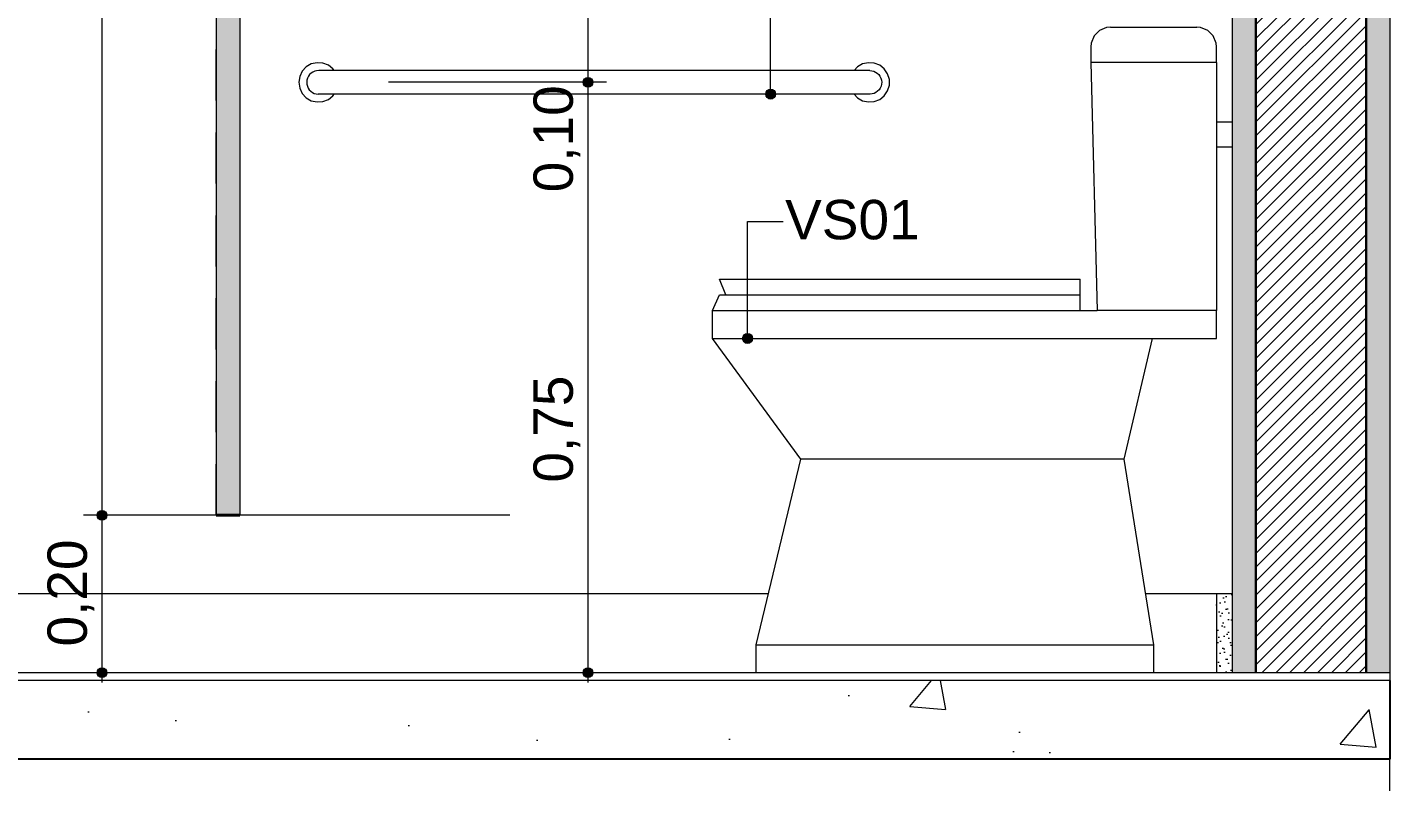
# Model space of a CAD drawing. Header units: metres. Extents: x -1.9 to 95.3, y -2.2 to 2.5.
# Drawn here: x 44.105 to 45.835, y -2.225 to -1.255 of the extents above; entities that cross this region are included whole.
import ezdxf

# ---------------------------------------------------------------- set-up
doc = ezdxf.new("R2010")
doc.units = ezdxf.units.M
doc.header["$MEASUREMENT"] = 0
for name, color, linetype in [('COTAS CORTE', 7, 'Continuous'), ('NOTAS-LAYOUT.EXEC', 7, 'Continuous'), ('PAREDE CONSTRUIR', 7, 'Continuous')]:
    doc.layers.add(name, color=color, linetype=linetype)
for name, color, linetype, lineweight, true_color in [('COTAS CORTE_Caneta_No__25', 7, 'Continuous', 13, 0x982312), ('LAJES.EST_Caneta_No__254', 7, 'Continuous', 0, 0xd1c9ad), ('LAJES.EST_Caneta_No__97', 7, 'Continuous', 13, 0x6b6b6b), ('LOUCAS-METAIS.ARQ_Caneta_No__13', 7, 'Continuous', 0, 0xaaaaaa), ('LOUCAS-METAIS.ARQ_Caneta_No__96', 7, 'Continuous', 0, 0xb6b6b6), ('PAREDE.ARQ_Caneta_No__97', 7, 'Continuous', 13, 0x6b6b6b), ('PISO - Rodapé_Caneta_No__97', 7, 'Continuous', 13, 0x6b6b6b), ('Portas Archicad_Caneta_No__97', 7, 'Continuous', 13, 0x6b6b6b)]:
    doc.layers.add(name, color=color, linetype=linetype, lineweight=lineweight, true_color=true_color)
for name, color, linetype, lineweight in [('LAJES.EST_Caneta_No__241', 7, 'Continuous', 13), ('LAJES.EST_Caneta_No__4', 7, 'Continuous', 25), ('LAJES.EST_Caneta_No__7', 7, 'Continuous', 13), ('NOTAS-LAYOUT.EXEC_Caneta_No__241', 7, 'Continuous', 13), ('NOTAS-LAYOUT.EXEC_Caneta_No__5', 7, 'Continuous', 20), ('PAREDE CONSTRUIR_Caneta_No__241', 7, 'Continuous', 13), ('PAREDE CONSTRUIR_Caneta_No__3', 7, 'Continuous', 30), ('PAREDE.ARQ_Caneta_No__1', 7, 'Continuous', 40), ('PAREDE.ARQ_Caneta_No__241', 7, 'Continuous', 13), ('PISO - Rodapé_Caneta_No__11', 7, 'Continuous', 5)]:
    doc.layers.add(name, color=color, linetype=linetype, lineweight=lineweight)
doc.styles.add('GENERATED_STYLE_1', font='arial.ttf')
doc.dimstyles.new('GENERATED_STYLE__10', dxfattribs={"dimtxt": 0.05, "dimasz": 0.02375, "dimexe": 0.18, "dimexo": 0.2532, "dimgap": 0, "dimtad": 1, "dimzin": 0, "dimdsep": 46, "dimtxsty": 'GENERATED_STYLE_1', "dimblk": 'ARROWHEAD_11', "dimblk1": 'ARROWHEAD_11', "dimblk2": 'ARROWHEAD_11', "dimcen": 0.09, "dimclrd": 256, "dimclre": 256, "dimclrt": 256, "dimadec": 0, "dimazin": 0, "dimtfac": 1, "dimtdec": 4, "dimtmove": 0, "dimatfit": 3, "dimfxl": 0, "dimtolj": 1, "dimtzin": 0, "dimarcsym": 0})
doc.dimstyles.new('GENERATED_STYLE__9', dxfattribs={"dimtxt": 0.05, "dimasz": 0.02375, "dimexe": 0.18, "dimexo": 0.517643, "dimgap": 0, "dimtad": 1, "dimzin": 0, "dimdsep": 46, "dimtxsty": 'GENERATED_STYLE_1', "dimblk": 'ARROWHEAD_11', "dimblk1": 'ARROWHEAD_11', "dimblk2": 'ARROWHEAD_11', "dimcen": 0.09, "dimclrd": 256, "dimclre": 256, "dimclrt": 256, "dimadec": 0, "dimazin": 0, "dimtfac": 1, "dimtdec": 4, "dimtmove": 0, "dimatfit": 3, "dimfxl": 0, "dimtolj": 1, "dimtzin": 0, "dimarcsym": 0})
pattern_1 = [(45, (89.848696, -2.05), (-0.0079549513, 0.0079549513), [0, -0.0075, 0, -0.01125]), (110, (89.873696, -2.05), (0.010571542, 0.0038477266), [0, -0.0055, 0, -0.0095])]

# ---------------------------------------------------------------- blocks, each defined once
blk = doc.blocks.new('*D145', base_point=(89.8487, -2.075))
at = {"layer": 'COTAS CORTE_Caneta_No__25', "linetype": 'Continuous', "lineweight": 13, "true_color": 0x982312}
for points in [[(44.1937, -1.875), (44.1942, -1.8774), (44.1955, -1.8794), (44.1975, -1.8808), (44.1999, -1.8813), (44.2023, -1.8808), (44.2044, -1.8794), (44.2057, -1.8774), (44.2062, -1.875), (44.2057, -1.8726), (44.2044, -1.8706), (44.2023, -1.8692), (44.1999, -1.8687), (44.1975, -1.8692), (44.1955, -1.8706), (44.1942, -1.8726)], [(44.1937, -2.075), (44.1942, -2.0774), (44.1955, -2.0794), (44.1975, -2.0808), (44.1999, -2.0813), (44.2023, -2.0808), (44.2044, -2.0794), (44.2057, -2.0774), (44.2062, -2.075), (44.2057, -2.0726), (44.2044, -2.0706), (44.2023, -2.0692), (44.1999, -2.0688), (44.1975, -2.0692), (44.1955, -2.0706), (44.1942, -2.0726)]]:
    blk.add_hatch(color=24, dxfattribs=at).paths.add_polyline_path(points)
at = {"layer": 'COTAS CORTE_Caneta_No__25', "color": 24, "linetype": 'Continuous', "lineweight": 13, "true_color": 0x982312}
for p, q in [((44.1937, -1.875), (44.1765, -1.875)), ((44.1999, -2.0688), (44.1999, -1.8813)), ((44.7176, -1.875), (44.2062, -1.875)), ((44.1937, -2.075), (43.6823, -2.075)), ((44.2234, -2.075), (44.2062, -2.075)), ((44.1999, -2.0875), (44.1999, -2.0813))]:
    blk.add_line(p, q, dxfattribs=at)
for centre in [(44.1999, -1.875), (44.1999, -2.075)]:
    blk.add_circle(centre, 0.00625, dxfattribs=at)
at = {"layer": 'COTAS CORTE_Caneta_No__25', "color": 24, "lineweight": 13, "true_color": 0x982312, "insert": (44.1899, -2.0417), "char_height": 0.05, "attachment_point": 7, "rotation": 90, "style": 'GENERATED_STYLE_1'}
blk.add_mtext('\\A1;{\\pql;\\fArial|b0|i0|c0|p0;\\W1.000000;0,20}', dxfattribs=at)
blk = doc.blocks.new('ARROWHEAD_11')
at = {"color": 0, "linetype": 'Continuous', "lineweight": 0}
blk.add_line((0, 0), (-1, 0), dxfattribs=at)
at = {"color": 0, "linetype": 'Continuous', "lineweight": 0, "const_width": 0.25, "flags": 128}
blk.add_lwpolyline([(-0.125, 0, 1), (0.125, 0, 1)], format="xyb", close=True, dxfattribs=at)
blk = doc.blocks.new('*D146', base_point=(89.8487, -2.075))
at = {"layer": 'COTAS CORTE_Caneta_No__25', "linetype": 'Continuous', "lineweight": 13, "true_color": 0x982312}
for points in [[(44.1937, -0.075), (44.1942, -0.0774), (44.1955, -0.0794), (44.1975, -0.0808), (44.1999, -0.0813), (44.2023, -0.0808), (44.2044, -0.0794), (44.2057, -0.0774), (44.2062, -0.075), (44.2057, -0.0726), (44.2044, -0.0706), (44.2023, -0.0692), (44.1999, -0.0688), (44.1975, -0.0692), (44.1955, -0.0706), (44.1942, -0.0726)], [(44.1937, -1.875), (44.1942, -1.8774), (44.1955, -1.8794), (44.1975, -1.8808), (44.1999, -1.8813), (44.2023, -1.8808), (44.2044, -1.8794), (44.2057, -1.8774), (44.2062, -1.875), (44.2057, -1.8726), (44.2044, -1.8706), (44.2023, -1.8692), (44.1999, -1.8688), (44.1975, -1.8692), (44.1955, -1.8706), (44.1942, -1.8726)]]:
    blk.add_hatch(color=24, dxfattribs=at).paths.add_polyline_path(points)
at = {"layer": 'COTAS CORTE_Caneta_No__25', "color": 24, "linetype": 'Continuous', "lineweight": 13, "true_color": 0x982312}
for p, q in [((44.1999, -0.0688), (44.1999, -0.0625)), ((44.1937, -0.075), (44.1765, -0.075)), ((44.1999, -1.8688), (44.1999, -0.0813)), ((44.7176, -0.075), (44.2062, -0.075))]:
    blk.add_line(p, q, dxfattribs=at)
blk.add_circle((44.1999, -0.075), 0.00625, dxfattribs=at)
at = {"layer": 'COTAS CORTE_Caneta_No__25', "color": 24, "lineweight": 13, "true_color": 0x982312, "insert": (44.1899, -1.0417), "char_height": 0.05, "attachment_point": 7, "rotation": 90, "style": 'GENERATED_STYLE_1'}
blk.add_mtext('\\A1;{\\pql;\\fArial|b0|i0|c0|p0;\\W1.000000;1,80}', dxfattribs=at)
blk = doc.blocks.new('*D151', base_point=(89.8487, -2.075))
at = {"layer": 'COTAS CORTE_Caneta_No__25', "linetype": 'Continuous', "lineweight": 13, "true_color": 0x982312}
for points in [[(44.8106, -1.325), (44.8111, -1.3274), (44.8125, -1.3294), (44.8145, -1.3308), (44.8169, -1.3313), (44.8193, -1.3308), (44.8213, -1.3294), (44.8227, -1.3274), (44.8231, -1.325), (44.8227, -1.3226), (44.8213, -1.3206), (44.8193, -1.3192), (44.8169, -1.3187), (44.8145, -1.3192), (44.8125, -1.3206), (44.8111, -1.3226)], [(44.8106, -2.075), (44.8111, -2.0774), (44.8125, -2.0794), (44.8145, -2.0808), (44.8169, -2.0813), (44.8193, -2.0808), (44.8213, -2.0794), (44.8227, -2.0774), (44.8231, -2.075), (44.8227, -2.0726), (44.8213, -2.0706), (44.8193, -2.0692), (44.8169, -2.0688), (44.8145, -2.0692), (44.8125, -2.0706), (44.8111, -2.0726)]]:
    blk.add_hatch(color=24, dxfattribs=at).paths.add_polyline_path(points)
at = {"layer": 'COTAS CORTE_Caneta_No__25', "color": 24, "linetype": 'Continuous', "lineweight": 13, "true_color": 0x982312}
for p, q in [((44.8106, -1.325), (44.5637, -1.325)), ((44.8169, -2.0688), (44.8169, -1.3313)), ((44.8403, -1.325), (44.8231, -1.325)), ((44.8106, -2.075), (44.5637, -2.075)), ((44.8403, -2.075), (44.8231, -2.075)), ((44.8169, -2.0875), (44.8169, -2.0813))]:
    blk.add_line(p, q, dxfattribs=at)
for centre in [(44.8169, -1.325), (44.8169, -2.075)]:
    blk.add_circle(centre, 0.00625, dxfattribs=at)
at = {"layer": 'COTAS CORTE_Caneta_No__25', "color": 24, "lineweight": 13, "true_color": 0x982312, "char_height": 0.05, "attachment_point": 7, "rotation": 90, "style": 'GENERATED_STYLE_1'}
for s, insert in [('\\A1;{\\pql;\\fArial|b0|i0|c0|p0;\\W1.000000;0,10}', (44.8069, -1.4647)), ('\\A1;{\\pql;\\fArial|b0|i0|c0|p0;\\W1.000000;0,75}', (44.8069, -1.8335))]:
    blk.add_mtext(s, dxfattribs=dict(at, insert=insert))
blk = doc.blocks.new('*D152', base_point=(89.8487, -2.075))
at = {"layer": 'COTAS CORTE_Caneta_No__25', "linetype": 'Continuous', "lineweight": 13, "true_color": 0x982312}
for points in [[(44.8106, -1.225), (44.8111, -1.2274), (44.8125, -1.2294), (44.8145, -1.2308), (44.8169, -1.2313), (44.8193, -1.2308), (44.8213, -1.2294), (44.8227, -1.2274), (44.8231, -1.225), (44.8227, -1.2226), (44.8213, -1.2206), (44.8193, -1.2192), (44.8169, -1.2187), (44.8145, -1.2192), (44.8125, -1.2206), (44.8111, -1.2226)], [(44.8106, -1.325), (44.8111, -1.3274), (44.8125, -1.3294), (44.8145, -1.3308), (44.8169, -1.3313), (44.8193, -1.3308), (44.8213, -1.3294), (44.8227, -1.3274), (44.8231, -1.325), (44.8227, -1.3226), (44.8213, -1.3206), (44.8193, -1.3192), (44.8169, -1.3188), (44.8145, -1.3192), (44.8125, -1.3206), (44.8111, -1.3226)]]:
    blk.add_hatch(color=24, dxfattribs=at).paths.add_polyline_path(points)
at = {"layer": 'COTAS CORTE_Caneta_No__25', "color": 24, "linetype": 'Continuous', "lineweight": 13, "true_color": 0x982312}
for p, q in [((44.8106, -1.225), (44.5637, -1.225)), ((44.8403, -1.225), (44.8231, -1.225)), ((44.8169, -1.3188), (44.8169, -1.2313)), ((44.8106, -1.325), (44.5637, -1.325)), ((44.8403, -1.325), (44.8231, -1.325))]:
    blk.add_line(p, q, dxfattribs=at)
for centre in [(44.8169, -1.225), (44.8169, -1.325)]:
    blk.add_circle(centre, 0.00625, dxfattribs=at)
blk = doc.blocks.new('Label_34_10', base_point=(45.0194, -1.6504))
at = {"layer": 'NOTAS-LAYOUT.EXEC', "linetype": 'Continuous', "lineweight": 0, "true_color": 0x000000}
blk.add_hatch(color=18, dxfattribs=at).paths.add_polyline_path([(45.0131, -1.6504), (45.0136, -1.6528), (45.015, -1.6548), (45.017, -1.6562), (45.0194, -1.6566), (45.0218, -1.6562), (45.0238, -1.6548), (45.0252, -1.6528), (45.0256, -1.6504), (45.0252, -1.648), (45.0238, -1.646), (45.0218, -1.6446), (45.0194, -1.6441), (45.017, -1.6446), (45.015, -1.646), (45.0136, -1.648)])
at = {"layer": 'NOTAS-LAYOUT.EXEC_Caneta_No__241', "color": 7, "linetype": 'Continuous', "lineweight": 13}
for p, q in [((45.0194, -1.6441), (45.0194, -1.5017)), ((45.0194, -1.5017), (45.0645, -1.5017))]:
    blk.add_line(p, q, dxfattribs=at)
at = {"layer": 'NOTAS-LAYOUT.EXEC_Caneta_No__5', "color": 7, "linetype": 'Continuous', "lineweight": 20}
blk.add_circle((45.0194, -1.6504), 0.00625, dxfattribs=at)
at = {"layer": 'NOTAS-LAYOUT.EXEC_Caneta_No__241', "color": 7, "lineweight": 13, "insert": (45.067, -1.4744), "char_height": 0.05, "attachment_point": 1, "style": 'GENERATED_STYLE_1'}
blk.add_mtext('\\A1;{\\pql;\\pt0,241;\\fArial|b0|i0|c0|p0;\\W1.000000;VS01\\fArial|b0|i0|c0|p0;\\W1.000000;\\A1{\\H.66x;\\S^  ;}\\fArial|b0|i0|c0|p0;\\W1.000000;\\fArial|b0|i0|c0|p0;\\W1.000000;\\A1{\\H.66x;\\S^  ;}\\fArial|b0|i0|c0|p0;\\W1.000000;\\fArial|b0|i0|c0|p0;\\W1.000000;\\fArial|b0|i0|c0|p0;\\W1.000000;\\fArial|b0|i0|c0|p0;\\W1.000000;\\fArial|b0|i0|c0|p0;\\W1.000000;\\fArial|b0|i0|c0|p0;\\W1.000000;\\fArial|b0|i0|c0|p0;\\W1.000000;\\A1{\\H.66x;\\S^  ;}\\fArial|b0|i0|c0|p0;\\W1.000000;\\fArial|b0|i0|c0|p0;\\W1.000000;\\A1{\\H.66x;\\S^  ;}\\fArial|b0|i0|c0|p0;\\W1.000000;\\fArial|b0|i0|c0|p0;\\W1.000000;\\fArial|b0|i0|c0|p0;\\W1.000000;\\fArial|b0|i0|c0|p0;\\W1.000000;\\fArial|b0|i0|c0|p0;\\W1.000000;\\fArial|b0|i0|c0|p0;\\W1.000000;\\fArial|b0|i0|c0|p0;\\W1.000000;\\A1{\\H.66x;\\S^  ;}\\fArial|b0|i0|c0|p0;\\W1.000000;\\fArial|b0|i0|c0|p0;\\W1.000000;\\A1{\\H.66x;\\S^  ;}\\fArial|b0|i0|c0|p0;\\W1.000000;\\fArial|b0|i0|c0|p0;\\W1.000000;\\fArial|b0|i0|c0|p0;\\W1.000000;\\fArial|b0|i0|c0|p0;\\W1.000000;\\fArial|b0|i0|c0|p0;\\W1.000000;\\fArial|b0|i0|c0|p0;\\W1.000000;\\fArial|b0|i0|c0|p0;\\W1.000000;\\A1{\\H.66x;\\S^  ;}\\fArial|b0|i0|c0|p0;\\W1.000000;\\fArial|b0|i0|c0|p0;\\W1.000000;\\A1{\\H.66x;\\S^  ;}\\fArial|b0|i0|c0|p0;\\W1.000000;\\fArial|b0|i0|c0|p0;\\W1.000000;\\fArial|b0|i0|c0|p0;\\W1.000000;\\fArial|b0|i0|c0|p0;\\W1.000000;\\fArial|b0|i0|c0|p0;\\W1.000000;\\fArial|b0|i0|c0|p0;\\W1.000000;\\fArial|b0|i0|c0|p0;\\W1.000000;\\A1{\\H.66x;\\S^  ;}\\fArial|b0|i0|c0|p0;\\W1.000000;\\fArial|b0|i0|c0|p0;\\W1.000000;\\A1{\\H.66x;\\S^  ;}\\fArial|b0|i0|c0|p0;\\W1.000000;\\fArial|b0|i0|c0|p0;\\W1.000000;\\fArial|b0|i0|c0|p0;\\W1.000000;\\fArial|b0|i0|c0|p0;\\W1.000000;\\fArial|b0|i0|c0|p0;\\W1.000000;\\fArial|b0|i0|c0|p0;\\W1.000000;\\fArial|b0|i0|c0|p0;\\W1.000000;\\A1{\\H.66x;\\S^  ;}\\fArial|b0|i0|c0|p0;\\W1.000000;}', dxfattribs=at)
blk = doc.blocks.new('Label_36_10', base_point=(45.0487, -1.34))
at = {"layer": 'NOTAS-LAYOUT.EXEC', "linetype": 'Continuous', "lineweight": 0, "true_color": 0x000000}
blk.add_hatch(color=18, dxfattribs=at).paths.add_polyline_path([(45.0424, -1.34), (45.0429, -1.3424), (45.0443, -1.3444), (45.0463, -1.3458), (45.0487, -1.3462), (45.0511, -1.3458), (45.0531, -1.3444), (45.0545, -1.3424), (45.0549, -1.34), (45.0545, -1.3376), (45.0531, -1.3356), (45.0511, -1.3342), (45.0487, -1.3337), (45.0463, -1.3342), (45.0443, -1.3356), (45.0429, -1.3376)])
at = {"layer": 'NOTAS-LAYOUT.EXEC_Caneta_No__241', "color": 7, "linetype": 'Continuous', "lineweight": 13}
for p, q in [((45.0487, -1.3337), (45.0487, -0.9864)), ((45.0487, -0.9864), (45.2987, -0.9864))]:
    blk.add_line(p, q, dxfattribs=at)
at = {"layer": 'NOTAS-LAYOUT.EXEC_Caneta_No__5', "color": 7, "linetype": 'Continuous', "lineweight": 20}
blk.add_circle((45.0487, -1.34), 0.00625, dxfattribs=at)
at = {"layer": 'NOTAS-LAYOUT.EXEC_Caneta_No__241', "color": 7, "lineweight": 13, "insert": (45.3012, -0.9591), "char_height": 0.05, "attachment_point": 1, "style": 'GENERATED_STYLE_1'}
blk.add_mtext('\\A1;{\\pql;\\pt0,241;\\fArial|b0|i0|c0|p0;\\W1.000000;BA70\\fArial|b0|i0|c0|p0;\\W1.000000;\\A1{\\H.66x;\\S^  ;}\\fArial|b0|i0|c0|p0;\\W1.000000;\\fArial|b0|i0|c0|p0;\\W1.000000;\\A1{\\H.66x;\\S^  ;}\\fArial|b0|i0|c0|p0;\\W1.000000;\\fArial|b0|i0|c0|p0;\\W1.000000;\\fArial|b0|i0|c0|p0;\\W1.000000;\\fArial|b0|i0|c0|p0;\\W1.000000;\\fArial|b0|i0|c0|p0;\\W1.000000;\\fArial|b0|i0|c0|p0;\\W1.000000;\\fArial|b0|i0|c0|p0;\\W1.000000;\\A1{\\H.66x;\\S^  ;}\\fArial|b0|i0|c0|p0;\\W1.000000;\\fArial|b0|i0|c0|p0;\\W1.000000;\\A1{\\H.66x;\\S^  ;}\\fArial|b0|i0|c0|p0;\\W1.000000;\\fArial|b0|i0|c0|p0;\\W1.000000;\\fArial|b0|i0|c0|p0;\\W1.000000;\\fArial|b0|i0|c0|p0;\\W1.000000;\\fArial|b0|i0|c0|p0;\\W1.000000;\\fArial|b0|i0|c0|p0;\\W1.000000;\\fArial|b0|i0|c0|p0;\\W1.000000;\\A1{\\H.66x;\\S^  ;}\\fArial|b0|i0|c0|p0;\\W1.000000;\\fArial|b0|i0|c0|p0;\\W1.000000;\\A1{\\H.66x;\\S^  ;}\\fArial|b0|i0|c0|p0;\\W1.000000;\\fArial|b0|i0|c0|p0;\\W1.000000;\\fArial|b0|i0|c0|p0;\\W1.000000;\\fArial|b0|i0|c0|p0;\\W1.000000;\\fArial|b0|i0|c0|p0;\\W1.000000;\\fArial|b0|i0|c0|p0;\\W1.000000;\\fArial|b0|i0|c0|p0;\\W1.000000;\\A1{\\H.66x;\\S^  ;}\\fArial|b0|i0|c0|p0;\\W1.000000;\\fArial|b0|i0|c0|p0;\\W1.000000;\\A1{\\H.66x;\\S^  ;}\\fArial|b0|i0|c0|p0;\\W1.000000;\\fArial|b0|i0|c0|p0;\\W1.000000;\\fArial|b0|i0|c0|p0;\\W1.000000;\\fArial|b0|i0|c0|p0;\\W1.000000;\\fArial|b0|i0|c0|p0;\\W1.000000;\\fArial|b0|i0|c0|p0;\\W1.000000;\\fArial|b0|i0|c0|p0;\\W1.000000;\\A1{\\H.66x;\\S^  ;}\\fArial|b0|i0|c0|p0;\\W1.000000;\\fArial|b0|i0|c0|p0;\\W1.000000;\\A1{\\H.66x;\\S^  ;}\\fArial|b0|i0|c0|p0;\\W1.000000;\\fArial|b0|i0|c0|p0;\\W1.000000;\\fArial|b0|i0|c0|p0;\\W1.000000;\\fArial|b0|i0|c0|p0;\\W1.000000;\\fArial|b0|i0|c0|p0;\\W1.000000;\\fArial|b0|i0|c0|p0;\\W1.000000;\\fArial|b0|i0|c0|p0;\\W1.000000;\\A1{\\H.66x;\\S^  ;}\\fArial|b0|i0|c0|p0;\\W1.000000;}', dxfattribs=at)

msp = doc.modelspace()

# ---------------------------------------------------------------- hatches: boundary and pattern name
at = {"layer": 'LAJES.EST_Caneta_No__254', "linetype": 'Continuous', "lineweight": 0, "true_color": 0xd1c9ad}
h = msp.add_hatch(dxfattribs=at)
h.set_pattern_fill('Haie_OD_000a', color=9, style=0, pattern_type=2)
h.set_pattern_definition([(45, (89.8487, -1.575), (-0.159099, 0.159099), [0, -0.15, 0, -0.225]), (110, (90.3487, -1.575), (0.2114308, 0.0769545), [0, -0.11, 0, -0.19])])
h.paths.add_polyline_path([(42.4363, -2.085), (45.8347, -2.085), (45.8347, -2.075), (42.4363, -2.075)])
at = {"layer": 'LAJES.EST_Caneta_No__97', "linetype": 'Continuous', "lineweight": 13, "true_color": 0x6b6b6b}
h = msp.add_hatch(dxfattribs=at)
h.set_pattern_fill('AR_CONC_000a', color=251, style=0, pattern_type=2)
h.set_pattern_definition([(50, (89.8487, -2.075), (-0.546554, 0.0478173), [0.05715, -0.62865]), (355, (89.8487, -2.075), (-0.10573, 0.5731705), [0.04572, -0.502922]), (100.4514, (89.89424, -2.079), (0.440824, 0.525353), [0.04857, -0.534271]), (46.1842, (89.8487, -1.9226), (-0.813237, 0.126127), [0.085725, -0.942975]), (96.6356, (89.9165, -1.9331), (0.712212, 0.742278), [0.072855, -0.801407]), (351.1842, (89.8487, -1.9226), (0.712212, 0.742278), [0.06858, -0.754379]), (21, (89.9249, -1.9607), (-0.454843, 0.3067956), [0.05715, -0.62865]), (326, (89.9249, -1.9607), (0.185406, 0.552564), [0.04572, -0.50292]), (71.4514, (89.9628, -1.98627), (0.640249, 0.2457683), [0.04857, -0.53427]), (37.5, (89.8487, -2.075), (0.0092658, 0.2536651), [0, -0.496824, 0, -0.51054, 0, -0.504825]), (7.5, (89.8487, -2.075), (0.200459, 0.3005417), [0, -0.291084, 0, -0.485394, 0, -0.192405]), (327.5, (89.67877, -2.075), (-0.4067718, 0.0171862), [0, -0.1905, 0, -0.59436, 0, -0.78867]), (317.5, (89.60257, -2.075), (0.4443875, 0.0762795), [0, -0.24765, 0, -0.394716, 0, -0.56007])])
h.paths.add_polyline_path([(42.4363, -2.185), (45.8347, -2.185), (45.8347, -2.085), (42.4363, -2.085)])
at = {"layer": 'PAREDE CONSTRUIR', "linetype": 'Continuous', "lineweight": 0, "true_color": 0xffffff}
for points in [[(45.6347, 1.175), (45.6347, -2.075), (45.6647, -2.075), (45.6647, 1.175)], [(45.8047, -2.075), (45.8347, -2.075), (45.8347, 1.175), (45.8047, 1.175)]]:
    msp.add_hatch(color=7, dxfattribs=at).paths.add_polyline_path(points)
at = {"layer": 'PAREDE CONSTRUIR', "linetype": 'Continuous', "lineweight": 0, "true_color": 0x000000}
h = msp.add_hatch(dxfattribs=at)
h.set_pattern_fill('common_brick_000a', color=18, style=0, pattern_type=2)
h.set_pattern_definition([(45, (89.848696, -2.075), (-0.0088388348, 0.0088388348), [])])
h.paths.add_polyline_path([(45.6647, 1.175), (45.6647, -2.075), (45.8047, -2.075), (45.8047, 1.175)])
at = {"layer": 'PAREDE.ARQ_Caneta_No__97', "linetype": 'Continuous', "lineweight": 13, "true_color": 0x6b6b6b}
h = msp.add_hatch(dxfattribs=at)
h.set_pattern_fill('cut_stone_000a', color=251, style=0, pattern_type=2)
h.set_pattern_definition(pattern_1)
h.paths.add_polyline_path([(44.3447, -0.075), (44.3447, -1.875), (44.3747, -1.875), (44.3747, -0.075)])
at = {"layer": 'PISO - Rodapé_Caneta_No__97', "linetype": 'Continuous', "lineweight": 13, "true_color": 0x6b6b6b}
h = msp.add_hatch(dxfattribs=at)
h.set_pattern_fill('cut_stone_000a', color=251, style=0, pattern_type=2)
h.set_pattern_definition(pattern_1)
h.paths.add_polyline_path([(45.6347, -1.975), (45.6147, -1.975), (45.6147, -2.075), (45.6347, -2.075)])

# ---------------------------------------------------------------- linework, layer by layer
at = {"layer": 'LAJES.EST_Caneta_No__241', "color": 7, "linetype": 'Continuous', "lineweight": 13}
msp.add_line((45.8347, -2.225), (45.8347, -2.185), dxfattribs=at)
at = {"layer": 'LAJES.EST_Caneta_No__4', "color": 7, "linetype": 'Continuous', "lineweight": 25}
msp.add_line((45.8347, -2.185), (42.4363, -2.185), dxfattribs=at)
at = {"layer": 'LAJES.EST_Caneta_No__4', "color": 7, "linetype": 'Continuous', "lineweight": 25, "flags": 128}
msp.add_lwpolyline([(45.8347, -2.085), (45.8347, -2.09), (45.8347, -2.185)], dxfattribs=at)
at = {"layer": 'LAJES.EST_Caneta_No__7', "color": 7, "linetype": 'Continuous', "lineweight": 13}
for p, q in [((45.6147, -2.075), (42.5563, -2.075)), ((45.8347, -2.075), (45.8347, -2.085)), ((45.8347, -2.085), (42.4363, -2.085))]:
    msp.add_line(p, q, dxfattribs=at)
at = {"layer": 'LAJES.EST_Caneta_No__7', "color": 7, "linetype": 'Continuous', "lineweight": 13, "flags": 128}
msp.add_lwpolyline([(45.8347, -2.075), (45.8047, -2.075), (45.6647, -2.075), (45.6347, -2.075), (45.6147, -2.075)], dxfattribs=at)
at = {"layer": 'LOUCAS-METAIS.ARQ_Caneta_No__13', "color": 253, "linetype": 'Continuous', "lineweight": 0, "true_color": 0xaaaaaa}
for p, q in [((45.4661, -1.2592), (45.4592, -1.2661)), ((45.4751, -1.2555), (45.4661, -1.2592)), ((45.4661, -1.2592), (45.4661, -1.2592)), ((45.48, -1.255), (45.4751, -1.2555)), ((45.4751, -1.2555), (45.4751, -1.2555)), ((45.48, -1.255), (45.4823, -1.255)), ((45.4823, -1.255), (45.4866, -1.255)), ((45.4866, -1.255), (45.4925, -1.255)), ((45.4925, -1.255), (45.5015, -1.255)), ((45.5015, -1.255), (45.5822, -1.255)), ((45.5822, -1.255), (45.5864, -1.255)), ((45.5864, -1.255), (45.5879, -1.255)), ((45.5879, -1.255), (45.5888, -1.255)), ((45.5888, -1.255), (45.5897, -1.255)), ((45.5945, -1.2555), (45.5897, -1.255)), ((45.6036, -1.2592), (45.5945, -1.2555)), ((45.6104, -1.2661), (45.6036, -1.2592)), ((45.4555, -1.2751), (45.455, -1.28)), ((45.455, -1.28), (45.455, -1.3)), ((45.4592, -1.2661), (45.4555, -1.2751)), ((45.4592, -1.2661), (45.4592, -1.2661)), ((45.6142, -1.2751), (45.6104, -1.2661)), ((45.6147, -1.28), (45.6142, -1.2751)), ((45.6147, -1.3), (45.6147, -1.28)), ((45.455, -1.3), (45.4632, -1.615)), ((45.4599, -1.3), (45.455, -1.3)), ((45.4699, -1.3), (45.4599, -1.3)), ((45.4836, -1.3), (45.4699, -1.3)), ((45.4993, -1.3), (45.4836, -1.3)), ((45.5847, -1.3), (45.4993, -1.3)), ((45.5961, -1.3), (45.5847, -1.3)), ((45.6059, -1.3), (45.5961, -1.3)), ((45.6124, -1.3), (45.6059, -1.3)), ((45.6147, -1.3), (45.6124, -1.3)), ((45.6147, -1.3), (45.6147, -1.615)), ((45.6147, -1.375), (45.6347, -1.375)), ((45.6147, -1.407), (45.6347, -1.407)), ((44.9837, -1.575), (44.9905, -1.575)), ((44.9917, -1.595), (44.9837, -1.575)), ((44.9905, -1.575), (45.0105, -1.575)), ((45.0105, -1.575), (45.0421, -1.575)), ((45.0421, -1.575), (45.0828, -1.575)), ((45.0828, -1.575), (45.1258, -1.575)), ((45.1258, -1.575), (45.1708, -1.575)), ((45.1708, -1.575), (45.2169, -1.575)), ((45.2169, -1.575), (45.2633, -1.575)), ((45.2633, -1.575), (45.3119, -1.575)), ((45.3119, -1.575), (45.3591, -1.575)), ((45.3591, -1.575), (45.4045, -1.575)), ((45.4045, -1.575), (45.4417, -1.575)), ((45.4417, -1.595), (45.4417, -1.575)), ((44.9747, -1.615), (44.9837, -1.595)), ((44.9837, -1.595), (44.9905, -1.595)), ((44.9905, -1.595), (45.0105, -1.595)), ((45.0105, -1.595), (45.0421, -1.595)), ((45.0421, -1.595), (45.0828, -1.595)), ((45.0828, -1.595), (45.1258, -1.595)), ((45.1258, -1.595), (45.1708, -1.595)), ((45.1708, -1.595), (45.2169, -1.595)), ((45.2169, -1.595), (45.2633, -1.595)), ((45.2633, -1.595), (45.3119, -1.595)), ((45.3119, -1.595), (45.3591, -1.595)), ((45.3591, -1.595), (45.4045, -1.595)), ((45.4045, -1.595), (45.4417, -1.595)), ((45.4417, -1.615), (45.4417, -1.595)), ((44.9747, -1.615), (44.9818, -1.615)), ((44.9747, -1.6504), (44.9747, -1.615)), ((44.9818, -1.615), (45.0028, -1.615)), ((45.0028, -1.615), (45.036, -1.615)), ((45.036, -1.615), (45.0788, -1.615)), ((45.0788, -1.615), (45.1229, -1.615)), ((45.1229, -1.615), (45.1692, -1.615)), ((45.1692, -1.615), (45.2166, -1.615)), ((45.2166, -1.615), (45.2643, -1.615)), ((45.2643, -1.615), (45.4632, -1.615)), ((45.4679, -1.615), (45.4632, -1.615)), ((45.4773, -1.615), (45.4679, -1.615)), ((45.4903, -1.615), (45.4773, -1.615)), ((45.5052, -1.615), (45.4903, -1.615)), ((45.5862, -1.615), (45.5052, -1.615)), ((45.5971, -1.615), (45.5862, -1.615)), ((45.6063, -1.615), (45.5971, -1.615)), ((45.6125, -1.615), (45.6063, -1.615)), ((45.6147, -1.615), (45.6125, -1.615)), ((45.6147, -1.6504), (45.6147, -1.615)), ((44.9747, -1.6504), (44.9818, -1.6504)), ((45.0872, -1.8037), (44.9747, -1.6504)), ((44.9818, -1.6504), (45.0028, -1.6504)), ((45.0028, -1.6504), (45.036, -1.6504)), ((45.036, -1.6504), (45.0788, -1.6504)), ((45.0788, -1.6504), (45.1229, -1.6504)), ((45.1229, -1.6504), (45.1692, -1.6504)), ((45.1692, -1.6504), (45.2166, -1.6504)), ((45.2166, -1.6504), (45.2643, -1.6504)), ((45.2643, -1.6504), (45.6147, -1.6504)), ((45.4973, -1.8037), (45.5336, -1.6504)), ((45.0303, -2.0396), (45.0872, -1.8037)), ((45.0901, -1.8037), (45.0872, -1.8037)), ((45.0984, -1.8037), (45.0901, -1.8037)), ((45.1117, -1.8037), (45.0984, -1.8037)), ((45.1288, -1.8037), (45.1117, -1.8037)), ((45.1582, -1.8037), (45.1288, -1.8037)), ((45.189, -1.8037), (45.1582, -1.8037)), ((45.2206, -1.8037), (45.189, -1.8037)), ((45.2523, -1.8037), (45.2206, -1.8037)), ((45.3051, -1.8037), (45.2523, -1.8037)), ((45.3576, -1.8037), (45.3051, -1.8037)), ((45.4096, -1.8037), (45.3576, -1.8037)), ((45.4611, -1.8037), (45.4096, -1.8037)), ((45.4756, -1.8037), (45.4611, -1.8037)), ((45.4872, -1.8037), (45.4756, -1.8037)), ((45.4947, -1.8037), (45.4872, -1.8037)), ((45.4973, -1.8037), (45.4947, -1.8037)), ((45.5353, -2.0396), (45.4973, -1.8037)), ((45.0303, -2.0396), (45.0354, -2.0396)), ((45.0303, -2.075), (45.0303, -2.0396)), ((45.0354, -2.0396), (45.0501, -2.0396)), ((45.0501, -2.0396), (45.0734, -2.0396)), ((45.0734, -2.0396), (45.1035, -2.0396)), ((45.1035, -2.0396), (45.1404, -2.0396)), ((45.1404, -2.0396), (45.179, -2.0396)), ((45.179, -2.0396), (45.2186, -2.0396)), ((45.2186, -2.0396), (45.2583, -2.0396)), ((45.2583, -2.0396), (45.3069, -2.0396)), ((45.3069, -2.0396), (45.3552, -2.0396)), ((45.3552, -2.0396), (45.4031, -2.0396)), ((45.4031, -2.0396), (45.4506, -2.0396)), ((45.4506, -2.0396), (45.4845, -2.0396)), ((45.4845, -2.0396), (45.5117, -2.0396)), ((45.5117, -2.0396), (45.5292, -2.0396)), ((45.5292, -2.0396), (45.5353, -2.0396)), ((45.5353, -2.075), (45.5353, -2.0396))]:
    msp.add_line(p, q, dxfattribs=at)
at = {"layer": 'LOUCAS-METAIS.ARQ_Caneta_No__96', "color": 253, "linetype": 'Continuous', "lineweight": 0, "true_color": 0xb6b6b6}
for p, q in [((44.454, -1.3109), (44.4508, -1.3176)), ((44.4591, -1.3055), (44.454, -1.3109)), ((44.4655, -1.3017), (44.4591, -1.3055)), ((44.4652, -1.3133), (44.4633, -1.3152)), ((44.4674, -1.3119), (44.4652, -1.3133)), ((44.4728, -1.3001), (44.4655, -1.3017)), ((44.4698, -1.3108), (44.4674, -1.3119)), ((44.4723, -1.3102), (44.4698, -1.3108)), ((44.4749, -1.31), (44.4723, -1.3102)), ((44.4802, -1.3006), (44.4728, -1.3001)), ((44.4764, -1.31), (44.4749, -1.31)), ((44.4808, -1.31), (44.4764, -1.31)), ((44.4872, -1.3033), (44.4802, -1.3006)), ((44.488, -1.31), (44.4808, -1.31)), ((44.493, -1.308), (44.4872, -1.3033)), ((44.4974, -1.31), (44.488, -1.31)), ((44.4944, -1.31), (44.493, -1.308)), ((44.5087, -1.31), (44.4974, -1.31)), ((44.5214, -1.31), (44.5087, -1.31)), ((44.5347, -1.31), (44.5214, -1.31)), ((45.1146, -1.31), (44.5347, -1.31)), ((45.128, -1.31), (45.1146, -1.31)), ((45.1406, -1.31), (45.128, -1.31)), ((45.1519, -1.31), (45.1406, -1.31)), ((45.1614, -1.31), (45.1519, -1.31)), ((45.1591, -1.3055), (45.1549, -1.31)), ((45.1655, -1.3017), (45.1591, -1.3055)), ((45.1685, -1.31), (45.1614, -1.31)), ((45.1728, -1.3001), (45.1655, -1.3017)), ((45.1729, -1.31), (45.1685, -1.31)), ((45.1802, -1.3006), (45.1728, -1.3001)), ((45.1744, -1.31), (45.1729, -1.31)), ((45.1744, -1.31), (45.177, -1.3102)), ((45.177, -1.3102), (45.1795, -1.3108)), ((45.1795, -1.3108), (45.1819, -1.3119)), ((45.1872, -1.3033), (45.1802, -1.3006)), ((45.1819, -1.3119), (45.1841, -1.3133)), ((45.1841, -1.3133), (45.186, -1.3152)), ((45.193, -1.308), (45.1872, -1.3033)), ((45.1972, -1.3142), (45.193, -1.308)), ((45.1994, -1.3213), (45.1972, -1.3142)), ((44.4508, -1.3176), (44.4497, -1.325)), ((44.4497, -1.325), (44.4508, -1.3324)), ((44.4599, -1.3221), (44.4597, -1.3247)), ((44.4597, -1.3247), (44.4598, -1.3273)), ((44.4598, -1.3273), (44.4605, -1.3299)), ((44.4607, -1.3196), (44.4599, -1.3221)), ((44.4605, -1.3299), (44.4615, -1.3323)), ((44.4618, -1.3173), (44.4607, -1.3196)), ((44.4633, -1.3152), (44.4618, -1.3173)), ((45.186, -1.3152), (45.1875, -1.3173)), ((45.1875, -1.3173), (45.1887, -1.3196)), ((45.1888, -1.3299), (45.1878, -1.3323)), ((45.1887, -1.3196), (45.1894, -1.3221)), ((45.1895, -1.3273), (45.1888, -1.3299)), ((45.1894, -1.3221), (45.1897, -1.3247)), ((45.1897, -1.3247), (45.1895, -1.3273)), ((45.1972, -1.3358), (45.1994, -1.3287)), ((45.1994, -1.3287), (45.1994, -1.3213)), ((44.4508, -1.3324), (44.454, -1.3391)), ((44.454, -1.3391), (44.4591, -1.3445)), ((44.4591, -1.3445), (44.4655, -1.3483)), ((44.4615, -1.3323), (44.463, -1.3344)), ((44.463, -1.3344), (44.4648, -1.3363)), ((44.4648, -1.3363), (44.4669, -1.3379)), ((44.4655, -1.3483), (44.4728, -1.3499)), ((44.4669, -1.3379), (44.4693, -1.339)), ((44.4693, -1.339), (44.4718, -1.3397)), ((44.4718, -1.3397), (44.4744, -1.34)), ((44.4759, -1.34), (44.4744, -1.34)), ((44.4804, -1.34), (44.4759, -1.34)), ((44.4802, -1.3494), (44.4872, -1.3467)), ((44.4875, -1.34), (44.4804, -1.34)), ((44.4872, -1.3467), (44.493, -1.342)), ((44.4971, -1.34), (44.4875, -1.34)), ((44.493, -1.342), (44.4944, -1.34)), ((44.5085, -1.34), (44.4971, -1.34)), ((44.5213, -1.34), (44.5085, -1.34)), ((44.5346, -1.34), (44.5213, -1.34)), ((45.1147, -1.34), (44.5346, -1.34)), ((45.1281, -1.34), (45.1147, -1.34)), ((45.1408, -1.34), (45.1281, -1.34)), ((45.1522, -1.34), (45.1408, -1.34)), ((45.1618, -1.34), (45.1522, -1.34)), ((45.1549, -1.34), (45.1591, -1.3445)), ((45.1591, -1.3445), (45.1655, -1.3483)), ((45.169, -1.34), (45.1618, -1.34)), ((45.1655, -1.3483), (45.1728, -1.3499)), ((45.1734, -1.34), (45.169, -1.34)), ((45.1749, -1.34), (45.1734, -1.34)), ((45.1775, -1.3397), (45.1749, -1.34)), ((45.18, -1.339), (45.1775, -1.3397)), ((45.1824, -1.3379), (45.18, -1.339)), ((45.1802, -1.3494), (45.1872, -1.3467)), ((45.1845, -1.3363), (45.1824, -1.3379)), ((45.1863, -1.3344), (45.1845, -1.3363)), ((45.1878, -1.3323), (45.1863, -1.3344)), ((45.1872, -1.3467), (45.193, -1.342)), ((45.193, -1.342), (45.1972, -1.3358)), ((44.4728, -1.3499), (44.4802, -1.3494)), ((45.1728, -1.3499), (45.1802, -1.3494))]:
    msp.add_line(p, q, dxfattribs=at)
at = {"layer": 'PAREDE CONSTRUIR_Caneta_No__241', "color": 7, "linetype": 'Continuous', "lineweight": 13}
for p, q in [((45.8347, 1.175), (45.8347, -2.075)), ((45.6347, 1.075), (45.6347, -1.975)), ((45.6347, -1.975), (45.6347, -2.075))]:
    msp.add_line(p, q, dxfattribs=at)
at = {"layer": 'PAREDE CONSTRUIR_Caneta_No__3', "color": 7, "linetype": 'Continuous', "lineweight": 30}
for p, q in [((45.6647, 1.175), (45.6647, -2.075)), ((45.8047, 1.175), (45.8047, -2.075))]:
    msp.add_line(p, q, dxfattribs=at)
at = {"layer": 'PAREDE.ARQ_Caneta_No__1', "color": 7, "linetype": 'Continuous', "lineweight": 40}
msp.add_line((44.3747, -1.875), (44.3447, -1.875), dxfattribs=at)
at = {"layer": 'PAREDE.ARQ_Caneta_No__241', "color": 7, "linetype": 'Continuous', "lineweight": 13}
for p, q in [((44.3447, -0.075), (44.3447, -1.875)), ((44.3747, -0.075), (44.3747, -1.875))]:
    msp.add_line(p, q, dxfattribs=at)
at = {"layer": 'PISO - Rodapé_Caneta_No__11', "color": 7, "linetype": 'Continuous', "lineweight": 5}
for p, q in [((45.0459, -1.975), (43.7091, -1.975)), ((45.6147, -1.975), (45.5249, -1.975)), ((45.6147, -1.975), (45.6147, -2.075)), ((45.6347, -1.975), (45.6147, -1.975))]:
    msp.add_line(p, q, dxfattribs=at)
at = {"layer": 'Portas Archicad_Caneta_No__97', "color": 251, "linetype": 'Continuous', "lineweight": 13, "true_color": 0x6b6b6b}
for p, q in [((44.3446, -1.3481), (44.3446, -1.2832)), ((44.3446, -1.4534), (44.3446, -1.3886)), ((44.3446, -1.5588), (44.3446, -1.494)), ((44.3446, -1.6642), (44.3446, -1.5994)), ((44.3446, -1.7696), (44.3446, -1.7048)), ((44.3446, -1.875), (44.3446, -1.8101))]:
    msp.add_line(p, q, dxfattribs=at)

# ---------------------------------------------------------------- block references
at = {"layer": 'NOTAS-LAYOUT.EXEC', "color": 7, "linetype": 'Continuous', "lineweight": 13}
for name, p in [('Label_36_10', (45.0487, -1.34)), ('Label_34_10', (45.0194, -1.6504))]:
    msp.add_blockref(name, p, dxfattribs=at)

# ---------------------------------------------------------------- dimensions: what is measured, and where the dimension line sits
at = {"layer": 'COTAS CORTE', "color": 24, "linetype": 'Continuous', "lineweight": 13, "true_color": 0x982312}
for base, p1, p2, dimstyle, picture, middle in [((44.1999, -0.075), (44.3747, -1.875), (44.3747, -0.075), 'GENERATED_STYLE__9', '*D146', (44.1649, -0.977)), ((44.8169, -1.225), (44.4747, -1.325), (44.6247, -1.225), 'GENERATED_STYLE__10', '*D152', (44.7819, -1.4)), ((44.8169, -1.325), (45.0303, -2.075), (44.4747, -1.325), 'GENERATED_STYLE__10', '*D151', (44.7819, -1.7687)), ((44.1999, -1.875), (45.8347, -2.075), (44.3747, -1.875), 'GENERATED_STYLE__9', '*D145', (44.1649, -1.977))]:
    dim = msp.add_linear_dim(base=base, p1=p1, p2=p2, angle=90, dimstyle=dimstyle, dxfattribs=at)
    dim.commit()
    dim.dimension.update_dxf_attribs({"geometry": picture, "text_midpoint": middle, "dimtype": 160, "text_rotation": 90})

doc.saveas('drawing.dxf')
